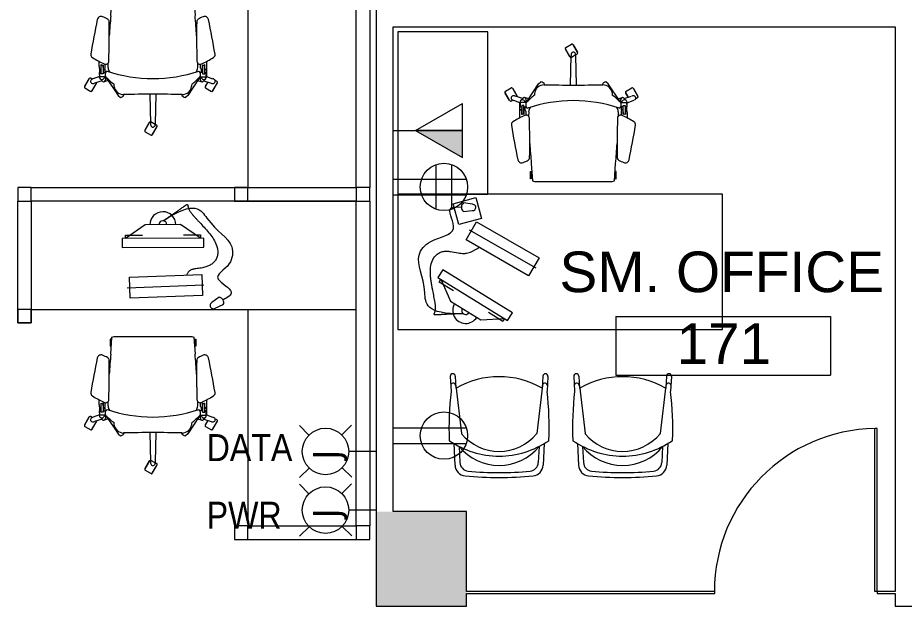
# Model space of a CAD drawing. Header units: inches. Extents: x -674 to 803, y -349 to 915.
# Drawn here: x 220.3 to 416.8, y -99.4 to 31 of the extents above; entities that cross this region are included whole.
import ezdxf

# ---------------------------------------------------------------- set-up
doc = ezdxf.new("R2010")
doc.units = ezdxf.units.IN
doc.header["$MEASUREMENT"] = 0
for name, color, linetype, lineweight in [('A-ANNO-NOTE', 131, 'Continuous', 13), ('A-AREA-IDEN', 2, 'Continuous', 20), ('A-DOOR', 31, 'Continuous', 13), ('A-WALL', 113, 'Continuous', 13), ('A-WALL-PATT', 111, 'Continuous', 13), ('E-ELEC-FIXT-IDEN', 2, 'Continuous', 9), ('I-FURN', 30, 'Continuous', 9), ('I-WALL', 2, 'Continuous', 9)]:
    doc.layers.add(name, color=color, linetype=linetype, lineweight=lineweight)
doc.styles.add('Arial_1', font='arial.ttf', dxfattribs={"width": 0.85, "height": 6})
doc.styles.add('Arial_2', font='arial.ttf', dxfattribs={"height": 9})
doc.styles.add('Tahoma_2', font='tahoma.ttf', dxfattribs={"height": 6})

# ---------------------------------------------------------------- blocks, each defined once
blk = doc.blocks.new('Workstation - 6x6 - Workstation - 6x6-1609869-New Construction - Tel_Data_Elec Plan')
at = {"layer": 'I-FURN'}
for p, q in [((-1.5, 76.5), (-1.5, 73.5)), ((1.5, 76.5), (-1.5, 76.5)), ((1.5, 73.5), (1.5, 76.5)), ((25.5, 76.5), (1.5, 76.5)), ((28.5, 76.5), (25.5, 76.5)), ((25.5, 76.5), (25.5, 73.5)), ((28.5, 73.5), (28.5, 76.5)), ((-1.5, 73.5), (1.5, 73.5)), ((-1.5, 1.5), (-1.5, 73.5)), ((1.5, 73.5), (1.5, 1.5)), ((25.5, 73.5), (1.5, 73.5)), ((25.5, 73.5), (28.5, 73.5)), ((25.5, 25.5), (25.5, 73.5)), ((46.69, 61.83), (45.63, 59.99)), ((46.61, 61.77), (45.65, 60.09)), ((46.65, 61.75), (46.61, 61.77)), ((48.26, 61.16), (46.97, 61.9)), ((45.65, 60.09), (45.68, 60.07)), ((45.71, 59.72), (46.04, 59.53)), ((45.89, 52.83), (46.03, 59.37)), ((46.04, 59.53), (47, 58.97)), ((47.21, 52.83), (47.07, 59.37)), ((47.27, 59.05), (48.33, 60.88)), ((47.32, 59.13), (47.35, 59.11)), ((47.35, 59.11), (48.32, 60.78)), ((48.32, 60.78), (48.28, 60.8)), ((36.29, 49.23), (38.84, 53.12)), ((38.84, 53.12), (39.36, 53.53)), ((54.26, 53.12), (53.74, 53.53)), ((56.81, 49.23), (54.26, 53.12)), ((33.32, 52.11), (32.26, 50.28)), ((33.24, 52.05), (32.28, 50.38)), ((33.27, 52.03), (33.24, 52.05)), ((34.88, 51.44), (33.59, 52.19)), ((34.37, 50.15), (34.96, 51.17)), ((34.94, 51.07), (34.91, 51.09)), ((60.07, 52.11), (59.01, 50.28)), ((59.98, 52.05), (59.02, 50.38)), ((60.02, 52.03), (59.98, 52.05)), ((61.63, 51.44), (60.34, 52.19)), ((60.64, 49.33), (61.7, 51.17)), ((61.69, 51.07), (61.65, 51.09)), ((32.28, 50.38), (32.31, 50.36)), ((32.34, 50), (32.8, 49.74)), ((34.68, 48.91), (33.32, 49.38)), ((35.3, 49.87), (33.64, 50.37)), ((34.41, 50.14), (34.94, 51.07)), ((35.45, 50.03), (34.84, 49.41)), ((36.64, 49.78), (35.73, 50.07)), ((36.27, 49.19), (36.29, 49.23)), ((56.45, 49.78), (57.36, 50.07)), ((56.83, 49.19), (56.81, 49.23)), ((57.65, 50.03), (58.25, 49.41)), ((57.8, 49.87), (59.46, 50.37)), ((58.42, 48.91), (59.78, 49.38)), ((59.02, 50.38), (59.05, 50.36)), ((60, 49.48), (60.37, 49.26)), ((60.69, 49.41), (60.72, 49.4)), ((60.72, 49.4), (61.69, 51.07)), ((34.7, 47.17), (34.67, 48.98)), ((34.76, 48.95), (34.74, 48.03)), ((34.74, 48.03), (35.08, 48.02)), ((36.05, 48.95), (34.76, 48.95)), ((35.04, 47.53), (35.05, 46.27)), ((35.08, 48.29), (35.08, 46.32)), ((35.54, 48.29), (35.08, 48.29)), ((35.54, 46.36), (35.54, 48.29)), ((35.54, 48.02), (36.08, 48.01)), ((35.57, 47.56), (35.55, 46.32)), ((35.87, 47.26), (35.86, 48.01)), ((57.56, 48.02), (57.02, 48.01)), ((57.05, 48.95), (58.34, 48.95)), ((57.22, 47.26), (57.23, 48.01)), ((57.52, 47.56), (57.54, 46.32)), ((57.56, 48.29), (58.01, 48.29)), ((57.56, 46.36), (57.56, 48.29)), ((58.01, 48.29), (58.01, 46.32)), ((58.35, 48.03), (58.01, 48.02)), ((58.05, 47.53), (58.05, 46.27)), ((58.34, 48.95), (58.35, 48.03)), ((58.4, 47.17), (58.42, 48.98)), ((34.61, 46.69), (34.62, 45.54)), ((35.98, 47.03), (36, 46.69)), ((36, 46.69), (35.99, 46.18)), ((36.63, 46.92), (36.62, 45.93)), ((56.47, 46.92), (56.48, 45.93)), ((57.11, 47.03), (57.1, 46.69)), ((57.1, 46.69), (57.11, 46.18)), ((58.49, 46.69), (58.48, 45.54)), ((37.48, 31.63), (37.21, 35.41)), ((55.89, 35.41), (55.62, 31.63)), ((37.05, 33.66), (37.2, 33.66)), ((37.05, 32.08), (37.05, 33.66)), ((37.2, 33.66), (37.2, 32.08)), ((55.89, 33.66), (55.89, 32.08)), ((56.05, 33.66), (55.89, 33.66)), ((56.05, 32.08), (56.05, 33.66)), ((37.2, 32.08), (37.05, 32.08)), ((37.94, 31.5), (37.48, 31.63)), ((55.16, 31.5), (37.94, 31.5)), ((55.62, 31.63), (55.16, 31.5)), ((55.89, 32.08), (56.05, 32.08)), ((73.5, 28.5), (73.5, 25.5)), ((76.5, 28.5), (73.5, 28.5)), ((73.5, 28.5), (76.5, 28.5)), ((73.5, 1.5), (73.5, 28.5)), ((76.5, 28.5), (76.5, 1.5)), ((76.5, 25.5), (76.5, 28.5)), ((73.5, 25.5), (1.5, 25.5)), ((32.76, 25.23), (30.95, 24.45)), ((31.89, 22.83), (33.46, 24.02)), ((73.5, 25.5), (76.5, 25.5)), ((35.58, 22.46), (51.58, 23.01)), ((35.74, 17.8), (35.58, 22.46)), ((51.58, 23.01), (51.74, 18.36)), ((52.22, 20.74), (35.26, 20.05)), ((51.74, 18.36), (35.74, 17.8)), ((53.38, 11.8), (35.25, 11.7)), ((53.39, 9.8), (53.38, 11.8)), ((35.25, 11.7), (35.26, 9.7)), ((35.26, 9.7), (53.39, 9.8)), ((36.03, 9.71), (40.4, 6.73)), ((36.04, 8.98), (36.03, 9.71)), ((39.77, 9), (36.04, 8.98)), ((48.28, 6.77), (52.61, 9.79)), ((52.62, 9.07), (48.89, 9.05)), ((52.61, 9.79), (52.62, 9.07)), ((40.4, 6.73), (48.28, 6.77)), ((1.5, 1.5), (-1.5, 1.5)), ((-1.5, 1.5), (-1.5, -1.5)), ((1.5, -1.5), (1.5, 1.5)), ((1.5, 1.5), (73.5, 1.5)), ((73.5, 1.5), (73.5, -1.5)), ((76.5, 1.5), (73.5, 1.5)), ((76.5, -1.5), (76.5, 1.5)), ((-1.5, -1.5), (1.5, -1.5)), ((73.5, -1.5), (1.5, -1.5)), ((73.5, -1.5), (76.5, -1.5))]:
    blk.add_line(p, q, dxfattribs=at)
for centre, radius, start, end in [((46.87, 61.73), 0.2, 59.8643, 150), ((48.16, 60.98), 0.2, 330, 60), ((45.81, 59.89), 0.2, 150, 240.1357), ((47.55, 59.34), 1.53, 164.4505, 178.7927), ((46.64, 59.59), 0.583, 134.254, 164.4505), ((46.55, 59.69), 0.445, 45.7229, 134.2771), ((46.45, 59.59), 0.583, 15.5495, 45.746), ((47.1, 59.15), 0.2, 240.1393, 264.765), ((45.54, 59.34), 1.53, 1.2073, 15.5495), ((47.1, 59.15), 0.2, 264.765, 330.1534), ((39.2, 52.43), 1.12, 25.6219, 82.0752), ((53.9, 52.43), 1.12, 97.9248, 154.3781), ((33.49, 52.01), 0.2, 60, 150), ((34.79, 51.27), 0.2, 330, 60.1121), ((22.73, 51.52), 15.26, 356.4473, 358.5687), ((40.23, 50.72), 2.29, 134.5977, 169.3918), ((40.35, 50.06), 2.87, 95.705, 127.0086), ((46.55, 297.94), 245.12, 268.4848, 271.5152), ((52.74, 50.06), 2.87, 52.9914, 84.295), ((52.87, 50.72), 2.29, 10.6082, 45.4023), ((70.37, 51.52), 15.26, 181.4313, 183.5527), ((60.24, 52.01), 0.2, 60, 150), ((61.53, 51.27), 0.2, 330, 60.168), ((32.44, 50.18), 0.2, 149.7906, 240), ((33.18, 49.97), 0.445, 117.8208, 206.0638), ((33.3, 50.03), 0.583, 206.0911, 236.5503), ((33.24, 49.85), 0.583, 87.4248, 117.8208), ((33.82, 50.82), 1.53, 236.4886, 250.7927), ((33.2, 48.91), 1.53, 73.2073, 87.502), ((35.27, 48.99), 0.593, 84.0219, 180.9117), ((35.19, 48.94), 0.657, 1.3207, 77.9642), ((35.63, 49.76), 0.323, 29.6621, 124.4716), ((35.17, 49.37), 0.922, 9.6607, 36.4682), ((34.85, 49.29), 1.25, 346.3769, 10.9189), ((32.78, 53.76), 5.75, 305.3709, 317.4948), ((46.55, 17.95), 31.42, 71.1164, 108.8836), ((40.81, 45.83), 5.54, 121.0187, 133.18), ((52.29, 45.83), 5.54, 46.82, 58.9813), ((60.32, 53.76), 5.75, 222.5052, 234.6291), ((58.24, 49.29), 1.25, 169.0811, 193.6231), ((57.92, 49.37), 0.922, 143.5318, 170.3393), ((57.46, 49.76), 0.323, 55.5284, 150.3379), ((57.9, 48.94), 0.657, 102.0358, 178.6793), ((57.83, 48.99), 0.593, 359.0883, 95.9781), ((59.18, 50.18), 0.2, 150.1295, 164.8673), ((59.9, 48.91), 1.53, 92.498, 106.7927), ((59.27, 50.82), 1.53, 289.2073, 303.5876), ((59.86, 49.85), 0.583, 62.1792, 92.5752), ((59.8, 50.03), 0.583, 303.6493, 333.9089), ((59.92, 49.97), 0.445, 333.9362, 62.1792), ((60.47, 49.43), 0.2, 240.112, 330), ((35.49, 46.77), 0.887, 120.1857, 184.8367), ((35.06, 46.73), 0.971, 17.6225, 57.9495), ((37, 48.52), 1.04, 148.1398, 233.8639), ((38.46, 46.83), 1.84, 146.599, 177.2887), ((54.64, 46.83), 1.84, 2.7113, 33.401), ((56.1, 48.52), 1.04, 306.1361, 31.8602), ((58.04, 46.73), 0.971, 122.0505, 162.3775), ((57.61, 46.77), 0.887, 355.1633, 59.8143), ((47.84, 20.67), 28.17, 115.3981, 121.4503), ((35.34, 45.83), 0.533, 66.9672, 123.7509), ((35.34, 45.9), 0.5, 67.0573, 121.4674), ((36.07, 45.48), 0.711, 2.0473, 115.4842), ((-118.7, 39.95), 155.58, 358.8191, 2.0473), ((211.8, 39.95), 155.58, 177.9527, 181.1809), ((57.03, 45.48), 0.711, 64.5158, 177.9527), ((45.25, 20.67), 28.17, 58.5433, 64.6019), ((57.75, 45.83), 0.533, 56.2491, 113.0328), ((57.75, 45.9), 0.5, 58.5326, 112.9427), ((33.53, 44.06), 0.749, 121.3338, 189.0231), ((206.63, 72.48), 176.17, 189.3216, 191.8593), ((-113.54, 72.48), 176.17, 348.1379, 350.6784), ((59.56, 44.06), 0.749, 350.9769, 58.4268), ((302.29, 57.38), 265.99, 183.7702, 184.7367), ((-209.19, 57.38), 265.99, 355.2633, 356.2298), ((35.07, 36.45), 0.859, 191.5789, 292.8427), ((31.47, 45.01), 10.15, 292.7913, 299.9233), ((36.23, 36.75), 0.615, 299.9233, 358.8191), ((56.87, 36.75), 0.615, 181.1809, 240.0767), ((61.62, 45.01), 10.15, 240.0767, 247.2087), ((58.03, 36.45), 0.859, 247.1573, 347.8576), ((37.77, 33.83), 0.589, 197.5488, 225.5119), ((55.33, 33.83), 0.589, 314.4881, 342.4512), ((37.77, 31.9), 0.589, 125.1062, 162.4512), ((55.33, 31.9), 0.589, 17.5488, 54.8938), ((32.02, 23.99), 1.17, 156.8209, 263.5101), ((33.17, 24.66), 0.703, 293.9686, 126.3623), ((44.34, 6.75), 2.88, 180.2998, 0.2998), ((44.34, 6.75), 0.885, 180.2998, 0.2998)]:
    blk.add_arc(centre, radius, start, end, dxfattribs=at)
for points, knots in [([(44.31, 5.87), (37.07, 1.09), (33.91, 7.56), (28.34, 10.27), (29.21, 16.39), (34.37, 18.27), (27.73, 21.55), (30.02, 22.89), (31.01, 23.4)], [0, 0, 0, 0, 4.203758, 11.310205, 15.301003, 21.109862, 25.639067, 29.008441, 29.008441, 29.008441, 29.008441]), ([(44.31, 5.87), (44.1, 5.73), (43.67, 5.45), (43.03, 5.03), (42.39, 4.6), (41.86, 4.24), (41.44, 3.95), (41.13, 3.73), (40.82, 3.51), (40.5, 3.28), (40.19, 3.06), (39.93, 2.87), (39.72, 2.72), (39.59, 2.63), (39.49, 2.56), (39.41, 2.5), (39.33, 2.45), (39.27, 2.41), (39.22, 2.38), (39.18, 2.36), (39.15, 2.33), (39.11, 2.31), (39.07, 2.29), (39.03, 2.27), (39, 2.27), (38.97, 2.27), (38.95, 2.27), (38.91, 2.28), (38.89, 2.3), (38.87, 2.32), (38.85, 2.35), (38.84, 2.38), (38.83, 2.42), (38.82, 2.45), (38.82, 2.48), (38.81, 2.51), (38.8, 2.56), (38.79, 2.62), (38.77, 2.7), (38.75, 2.78), (38.73, 2.86), (38.71, 2.93), (38.68, 3.04), (38.62, 3.22), (38.5, 3.47), (38.34, 3.74), (38.15, 4.01), (37.95, 4.27), (37.75, 4.52), (37.47, 4.86), (37.11, 5.26), (36.67, 5.74), (36.03, 6.42), (35.19, 7.31), (34.19, 8.44), (33.27, 9.63), (32.51, 11), (32.16, 12.3), (32.19, 13.42), (32.42, 14.23), (32.86, 14.94), (33.49, 15.5), (34.23, 15.89), (34.94, 16.14), (35.59, 16.29), (36.17, 16.4), (36.75, 16.48), (37.24, 16.54), (37.63, 16.6), (37.92, 16.67), (38.19, 16.77), (38.44, 16.94), (38.64, 17.15), (38.81, 17.39), (38.96, 17.65), (39.04, 17.83), (39.08, 17.91)], [0, 0, 0, 0, 0.063928, 0.127857, 0.191785, 0.255713, 0.287677, 0.319641, 0.351605, 0.38357, 0.415534, 0.447498, 0.46348, 0.479462, 0.487453, 0.495444, 0.503435, 0.511426, 0.514814, 0.518203, 0.521591, 0.524979, 0.528367, 0.531756, 0.535144, 0.536838, 0.538532, 0.54192, 0.545309, 0.547003, 0.548697, 0.552085, 0.555473, 0.558862, 0.560556, 0.56225, 0.565638, 0.572415, 0.579191, 0.585968, 0.592744, 0.599521, 0.606297, 0.61985, 0.646956, 0.674062, 0.701168, 0.728275, 0.755381, 0.782487, 0.836699, 0.890911, 0.945123, 1.070551, 1.19598, 1.321408, 1.446836, 1.585346, 1.654601, 1.723857, 1.793112, 1.862367, 1.931622, 2.000877, 2.049938, 2.099, 2.148061, 2.197123, 2.221654, 2.246184, 2.270715, 2.295246, 2.319777, 2.344307, 2.368838, 2.393369, 2.393369, 2.393369, 2.393369])]:
    blk.add_open_spline(points, degree=3, knots=knots, dxfattribs=at)
blk = doc.blocks.new('Office Desk Groups - Office Desk 1-562618-New Construction - Tel_Data_Elec Plan')
at = {"layer": 'I-FURN'}
for p, q in [((-36, 36), (-36, 0)), ((-16, 36), (-36, 36)), ((-16, 0), (-16, 36)), ((2.22, 30.42), (1.16, 32.26)), ((1.17, 32.16), (1.2, 32.18)), ((2.13, 30.49), (1.17, 32.16)), ((1.23, 32.53), (2.52, 33.28)), ((2.79, 33.2), (3.85, 31.37)), ((2.84, 33.12), (2.87, 33.14)), ((2.87, 33.14), (3.84, 31.47)), ((3.84, 31.47), (3.8, 31.45)), ((2.17, 30.51), (2.13, 30.49)), ((2.28, 24.2), (2.42, 30.74)), ((3.45, 30.9), (2.49, 30.35)), ((3.78, 31.09), (3.45, 30.9)), ((3.6, 24.2), (3.46, 30.74)), ((-7.32, 20.61), (-4.77, 24.49)), ((-4.77, 24.49), (-4.26, 24.91)), ((10.65, 24.49), (10.13, 24.91)), ((13.2, 20.61), (10.65, 24.49)), ((-11.16, 20.71), (-12.22, 22.54)), ((-12.2, 22.44), (-12.17, 22.46)), ((-11.24, 20.77), (-12.2, 22.44)), ((-12.14, 22.82), (-10.85, 23.56)), ((-10.58, 23.49), (-9.52, 21.65)), ((-10.53, 23.41), (-10.5, 23.43)), ((-10.5, 23.43), (-9.53, 21.75)), ((-8.31, 21.25), (-9.97, 21.75)), ((-9.53, 21.75), (-9.57, 21.73)), ((14.19, 21.25), (15.84, 21.75)), ((15.11, 21.53), (14.53, 22.54)), ((14.54, 22.44), (14.58, 22.46)), ((15.08, 21.51), (14.54, 22.44)), ((14.6, 22.82), (15.89, 23.56)), ((16.16, 23.49), (17.22, 21.65)), ((16.21, 23.41), (16.25, 23.43)), ((16.25, 23.43), (17.21, 21.75)), ((17.21, 21.75), (17.18, 21.73)), ((-11.2, 20.79), (-11.24, 20.77)), ((-10.51, 20.85), (-10.88, 20.63)), ((-8.94, 20.28), (-10.29, 20.75)), ((-8.91, 18.55), (-8.94, 20.36)), ((-8.86, 20.33), (-8.87, 19.4)), ((-7.56, 20.33), (-8.86, 20.33)), ((-8.16, 21.4), (-8.77, 20.78)), ((-8.53, 19.67), (-8.53, 17.7)), ((-8.07, 19.67), (-8.53, 19.67)), ((-8.07, 17.73), (-8.07, 19.67)), ((-6.97, 21.15), (-7.88, 21.44)), ((-7.34, 20.57), (-7.32, 20.61)), ((12.84, 21.15), (13.75, 21.44)), ((13.22, 20.57), (13.2, 20.61)), ((13.44, 20.33), (14.73, 20.33)), ((13.95, 19.67), (14.4, 19.67)), ((13.95, 17.73), (13.95, 19.67)), ((14.03, 21.4), (14.64, 20.78)), ((14.4, 19.67), (14.4, 17.7)), ((14.73, 20.33), (14.74, 19.4)), ((14.78, 18.55), (14.81, 20.36)), ((14.81, 20.28), (16.17, 20.75)), ((17.15, 21.38), (16.69, 21.11)), ((-9.01, 18.07), (-8.99, 16.92)), ((-8.87, 19.4), (-8.53, 19.4)), ((-8.57, 18.91), (-8.56, 17.65)), ((-8.07, 19.39), (-7.53, 19.39)), ((-8.04, 18.93), (-8.06, 17.7)), ((-7.74, 18.63), (-7.75, 19.39)), ((-7.63, 18.4), (-7.61, 18.07)), ((-7.61, 18.07), (-7.62, 17.56)), ((-6.98, 18.3), (-6.99, 17.3)), ((12.86, 18.3), (12.87, 17.3)), ((13.95, 19.39), (13.41, 19.39)), ((13.5, 18.4), (13.49, 18.07)), ((13.49, 18.07), (13.5, 17.56)), ((13.61, 18.63), (13.62, 19.39)), ((13.91, 18.93), (13.93, 17.7)), ((14.74, 19.4), (14.4, 19.4)), ((14.44, 18.91), (14.44, 17.65)), ((14.88, 18.07), (14.87, 16.92)), ((-6.4, 6.79), (-6.13, 3)), ((12.01, 3), (12.28, 6.79)), ((-6.56, 5.03), (-6.41, 5.03)), ((-6.56, 3.46), (-6.56, 5.03)), ((-6.41, 5.03), (-6.41, 3.46)), ((12.28, 5.03), (12.28, 3.46)), ((12.44, 5.03), (12.28, 5.03)), ((12.44, 3.46), (12.44, 5.03)), ((-6.41, 3.46), (-6.56, 3.46)), ((-6.13, 3), (-5.67, 2.87)), ((-5.67, 2.87), (11.55, 2.87)), ((11.55, 2.87), (12.01, 3)), ((12.28, 3.46), (12.44, 3.46)), ((-36, 0), (-16, 0)), ((-36, 0), (-36, -30)), ((36, 0), (-36, 0)), ((-23.75, -2.08), (-18.72, -0.7)), ((-19.46, -2.22), (-21.4, -1.92)), ((-18.72, -0.7), (-17.45, -5.34)), ((36, -30), (36, 0)), ((-22.48, -6.72), (-23.75, -2.08)), ((-21.46, -3.8), (-19.5, -3.62)), ((-17.45, -5.34), (-22.48, -6.72)), ((-20.86, -10.1), (-18.53, -6.07)), ((-18.53, -6.07), (-4.67, -14.07)), ((-5.33, -16.35), (-20.07, -7.94)), ((-7, -18.11), (-20.86, -10.1)), ((-4.67, -14.07), (-7, -18.11)), ((-26.03, -16.73), (-27.08, -18.43)), ((-10.6, -26.26), (-26.03, -16.73)), ((-27.08, -18.43), (-11.65, -27.96)), ((-26.8, -19.46), (-26.42, -18.84)), ((-23.63, -21.42), (-26.8, -19.46)), ((-26.42, -18.84), (-24.3, -23.68)), ((-24.3, -23.68), (-17.59, -27.82)), ((-12.69, -28.17), (-15.87, -26.21)), ((-11.65, -27.96), (-10.6, -26.26)), ((-17.59, -27.82), (-12.31, -27.55)), ((-12.31, -27.55), (-12.69, -28.17)), ((-36, -30), (36, -30)), ((-24.36, -40.36), (-24.19, -43.67)), ((-23.24, -40.3), (-23.1, -43)), ((-3.84, -40.3), (-3.98, -43)), ((-2.72, -40.36), (-2.89, -43.67)), ((3.02, -40.36), (3.19, -43.67)), ((4.14, -40.3), (4.28, -43)), ((23.53, -40.3), (23.39, -43)), ((24.66, -40.36), (24.48, -43.67)), ((-23.13, -42.4), (-21.88, -53.04)), ((-3.95, -42.4), (-5.2, -53.04)), ((4.25, -42.4), (5.5, -53.04)), ((23.42, -42.4), (22.17, -53.04)), ((-23.56, -55.25), (-23.31, -60.03)), ((-22.4, -55.89), (-22.21, -59.45)), ((-4.68, -55.89), (-4.87, -59.45)), ((-3.52, -55.25), (-3.77, -60.03)), ((3.82, -55.25), (4.07, -60.03)), ((4.98, -55.89), (5.16, -59.45)), ((22.7, -55.89), (22.51, -59.45)), ((23.85, -55.25), (23.61, -60.03))]:
    blk.add_line(p, q, dxfattribs=at)
for centre, radius, start, end in [((1.33, 32.36), 0.2, 120, 210), ((2.62, 33.1), 0.2, 30, 120.1357), ((2.94, 31.06), 0.445, 45.7229, 134.2771), ((2.39, 30.52), 0.2, 209.8466, 275.235), ((2.39, 30.52), 0.2, 275.235, 299.8607), ((3.94, 30.71), 1.53, 164.4505, 178.7927), ((3.03, 30.97), 0.583, 134.254, 164.4505), ((2.84, 30.97), 0.583, 15.5495, 45.746), ((1.93, 30.71), 1.53, 1.2073, 15.5495), ((3.68, 31.27), 0.2, 299.8643, 30), ((-10.75, 23.39), 0.2, 30, 120), ((-3.38, 22.1), 2.29, 134.5977, 169.3918), ((-3.26, 21.43), 2.87, 95.705, 127.0086), ((-4.41, 23.8), 1.12, 25.6219, 82.0752), ((2.94, 269.32), 245.12, 268.4848, 271.5152), ((10.28, 23.8), 1.12, 97.9248, 154.3781), ((9.13, 21.43), 2.87, 52.9914, 84.295), ((9.26, 22.1), 2.29, 10.6082, 45.4023), ((15.99, 23.39), 0.2, 30, 120), ((-12.04, 22.64), 0.2, 119.832, 210), ((-10.43, 21.35), 0.445, 117.8208, 206.0638), ((-10.37, 21.23), 0.583, 87.4248, 117.8208), ((-10.41, 20.28), 1.53, 73.2073, 87.502), ((-9.69, 21.55), 0.2, 15.1327, 29.8705), ((-2.8, 17.21), 5.54, 121.0187, 133.18), ((-20.88, 22.9), 15.26, 356.4473, 358.5687), ((26.76, 22.9), 15.26, 181.4313, 183.5527), ((8.67, 17.21), 5.54, 46.82, 58.9813), ((14.7, 22.64), 0.2, 119.8879, 210), ((16.29, 20.28), 1.53, 92.498, 106.7927), ((16.25, 21.23), 0.583, 62.1792, 92.5752), ((16.31, 21.35), 0.445, 333.9362, 62.1792), ((17.05, 21.55), 0.2, 300, 30.2094), ((-10.98, 20.81), 0.2, 210, 299.888), ((-10.31, 21.41), 0.583, 206.0911, 236.3507), ((-9.79, 22.2), 1.53, 236.4124, 250.7927), ((-8.34, 20.37), 0.593, 84.0219, 180.9117), ((-8.42, 20.31), 0.657, 1.3207, 77.9642), ((-7.98, 21.13), 0.323, 29.6621, 124.4716), ((-8.44, 20.75), 0.922, 9.6607, 36.4682), ((-6.62, 19.89), 1.04, 148.1398, 233.8639), ((-8.76, 20.66), 1.25, 346.3769, 10.9189), ((-10.83, 25.13), 5.75, 305.3709, 317.4948), ((2.94, -10.67), 31.42, 71.1164, 108.8836), ((16.71, 25.13), 5.75, 222.5052, 234.6291), ((12.49, 19.89), 1.04, 306.1361, 31.8602), ((14.63, 20.66), 1.25, 169.0811, 193.6231), ((14.31, 20.75), 0.922, 143.5318, 170.3393), ((13.85, 21.13), 0.323, 55.5284, 150.3379), ((14.29, 20.31), 0.657, 102.0358, 178.6793), ((14.22, 20.37), 0.593, 359.0883, 95.9781), ((15.66, 22.2), 1.53, 289.2073, 303.5114), ((16.19, 21.41), 0.583, 303.4497, 333.9089), ((-8.12, 18.14), 0.887, 120.1857, 184.8367), ((-8.27, 17.21), 0.533, 66.9672, 123.7509), ((-8.27, 17.27), 0.5, 67.0573, 121.4674), ((-8.55, 18.11), 0.971, 17.6225, 57.9495), ((-5.15, 18.21), 1.84, 146.599, 177.2887), ((11.03, 18.21), 1.84, 2.7113, 33.401), ((14.43, 18.11), 0.971, 122.0505, 162.3775), ((14.14, 17.21), 0.533, 56.2491, 113.0328), ((14.14, 17.27), 0.5, 58.5326, 112.9427), ((14, 18.14), 0.887, 355.1633, 59.8143), ((-10.08, 15.44), 0.749, 121.5732, 189.0231), ((4.23, -7.95), 28.17, 115.3981, 121.4567), ((-7.54, 16.85), 0.711, 2.0473, 115.4842), ((-162.31, 11.32), 155.58, 358.8191, 2.0473), ((168.19, 11.32), 155.58, 177.9527, 181.1809), ((13.42, 16.85), 0.711, 64.5158, 177.9527), ((1.64, -7.95), 28.17, 58.5497, 64.6019), ((15.95, 15.44), 0.749, 350.9769, 58.6662), ((163.02, 43.86), 176.17, 189.3216, 191.8621), ((-157.15, 43.86), 176.17, 348.1407, 350.6784), ((258.68, 28.75), 265.99, 183.7702, 184.7367), ((-252.8, 28.75), 265.99, 355.2633, 356.2298), ((-7.38, 8.13), 0.615, 299.9233, 358.8191), ((13.26, 8.13), 0.615, 181.1809, 240.0767), ((-8.54, 7.83), 0.859, 192.1424, 292.8427), ((-12.14, 16.39), 10.15, 292.7913, 299.9233), ((18.01, 16.39), 10.15, 240.0767, 247.2087), ((14.42, 7.83), 0.859, 247.1573, 348.4211), ((-5.85, 5.21), 0.589, 197.5488, 225.5119), ((11.72, 5.21), 0.589, 314.4881, 342.4512), ((-5.85, 3.28), 0.589, 125.1062, 162.4512), ((11.72, 3.28), 0.589, 17.5488, 54.8938), ((-20.73, -2.88), 1.17, 124.8247, 231.514), ((-19.4, -2.93), 0.703, 261.9725, 94.3662), ((-20.94, -25.75), 2.88, 148.3037, 328.3037), ((-20.94, -25.75), 0.885, 148.3037, 328.3037), ((-23.8, -40.33), 0.562, 2.9778, 182.9778), ((-13.54, -59.54), 19.11, 60.1223, 119.8777), ((-3.28, -40.33), 0.562, 357.0222, 177.0222), ((3.58, -40.33), 0.562, 2.9778, 182.9778), ((13.84, -59.54), 19.11, 60.1223, 119.8777), ((24.09, -40.33), 0.563, 357.0222, 177.0222), ((-23.69, -42.45), 0.572, 355.8841, 161.2764), ((-3.39, -42.44), 0.567, 14.9433, 184.8841), ((3.68, -42.45), 0.572, 355.8841, 161.2764), ((23.98, -42.44), 0.567, 14.9433, 184.8841), ((47.43, -51.82), 72.08, 173.5103, 182.1673), ((-74.51, -51.82), 72.08, 357.8327, 6.4897), ((74.81, -51.82), 72.08, 173.5103, 182.1673), ((-47.14, -51.82), 72.08, 357.8327, 6.4897), ((-21.75, -53.03), 0.125, 186.4009, 220.1387), ((-5.33, -53.03), 0.125, 319.8613, 353.5991), ((5.62, -53.03), 0.125, 186.4009, 220.1387), ((22.05, -53.03), 0.125, 319.8613, 353.5991), ((-24.47, -54.52), 0.125, 190.6864, 235.967), ((-13.34, -38.03), 20.02, 235.967, 269.4206), ((-13.53, -46.09), 10.88, 220.1387, 269.938), ((-13.55, -46.09), 10.88, 270.062, 319.8613), ((-13.74, -38.03), 20.02, 270.5794, 304.033), ((-2.6, -54.52), 0.125, 304.033, 349.3136), ((2.9, -54.52), 0.125, 190.6864, 235.967), ((14.04, -38.03), 20.02, 235.967, 269.4206), ((13.85, -46.09), 10.88, 220.1387, 269.938), ((13.82, -46.09), 10.88, 270.062, 319.8613), ((13.63, -38.03), 20.02, 270.5794, 304.033), ((24.77, -54.52), 0.125, 304.033, 349.3136), ((-13.4, -48.43), 11.69, 219.6744, 269.3381), ((-13.67, -48.43), 11.69, 270.6619, 320.3256), ((13.97, -48.43), 11.69, 219.6744, 269.3381), ((13.7, -48.43), 11.69, 270.6619, 320.3256), ((-20.81, -59.91), 2.5, 182.9778, 264.2145), ((-20.22, -59.35), 2, 182.9778, 264.2191), ((-6.86, -59.35), 2, 275.7809, 357.0222), ((-6.27, -59.91), 2.5, 275.7855, 357.0222), ((6.56, -59.91), 2.5, 182.9778, 264.2145), ((7.16, -59.35), 2, 182.9778, 264.2191), ((20.51, -59.35), 2, 275.7809, 357.0222), ((21.11, -59.91), 2.5, 275.7855, 357.0222), ((-13.44, 12.82), 75.59, 264.2145, 269.9285), ((-13.44, 7.53), 69.22, 264.2191, 269.9219), ((-13.63, 7.53), 69.22, 270.0781, 275.7809), ((-13.63, 12.82), 75.59, 270.0715, 275.7855), ((13.93, 12.82), 75.59, 264.2145, 269.9285), ((13.93, 7.53), 69.22, 264.2191, 269.9219), ((13.74, 7.53), 69.22, 270.0781, 275.7809), ((13.74, 12.82), 75.59, 270.0715, 275.7855)]:
    blk.add_arc(centre, radius, start, end, dxfattribs=at)
for points, knots in [([(-21.43, -26.49), (-30.11, -26.7), (-29.36, -19.53), (-32.64, -14.29), (-28.66, -9.55), (-21.77, -8.98), (-25.67, -2.68), (-23.02, -2.75), (-21.9, -2.85)], [0, 0, 0, 0, 4.203758, 11.310205, 15.301003, 21.109862, 25.639067, 29.008441, 29.008441, 29.008441, 29.008441]), ([(-21.43, -26.49), (-21.7, -26.49), (-22.24, -26.5), (-23.05, -26.52), (-23.85, -26.55), (-24.52, -26.57), (-25.06, -26.6), (-25.47, -26.62), (-25.87, -26.65), (-26.2, -26.67), (-26.47, -26.68), (-26.67, -26.7), (-26.88, -26.71), (-27.08, -26.73), (-27.25, -26.74), (-27.38, -26.74), (-27.48, -26.74), (-27.58, -26.74), (-27.67, -26.74), (-27.74, -26.74), (-27.79, -26.74), (-27.83, -26.73), (-27.86, -26.71), (-27.87, -26.7), (-27.89, -26.69), (-27.91, -26.66), (-27.92, -26.63), (-27.93, -26.61), (-27.93, -26.6), (-27.93, -26.57), (-27.92, -26.54), (-27.91, -26.5), (-27.88, -26.44), (-27.86, -26.37), (-27.83, -26.29), (-27.8, -26.21), (-27.77, -26.13), (-27.75, -26.05), (-27.72, -25.97), (-27.7, -25.86), (-27.66, -25.66), (-27.63, -25.38), (-27.63, -25.03), (-27.65, -24.69), (-27.68, -24.35), (-27.74, -23.9), (-27.84, -23.33), (-27.96, -22.66), (-28.09, -21.99), (-28.23, -21.28), (-28.38, -20.54), (-28.52, -19.76), (-28.64, -18.98), (-28.73, -18.19), (-28.78, -17.4), (-28.75, -16.34), (-28.56, -15.26), (-28.12, -14.24), (-27.6, -13.53), (-27.02, -13.07), (-26.5, -12.81), (-25.94, -12.64), (-25.21, -12.58), (-24.04, -12.7), (-22.99, -12.95), (-22, -13.09), (-21.48, -13.12), (-21.07, -13.1), (-20.66, -13.04), (-20.16, -12.92), (-19.58, -12.7), (-18.84, -12.33), (-18.31, -12.01), (-17.96, -11.78)], [0, 0, 0, 0, 0.067284, 0.134569, 0.201853, 0.269138, 0.30278, 0.336422, 0.370065, 0.403707, 0.420528, 0.437349, 0.45417, 0.470991, 0.487812, 0.496223, 0.504633, 0.513044, 0.521455, 0.52566, 0.529865, 0.53407, 0.536173, 0.537224, 0.538276, 0.541842, 0.545408, 0.546299, 0.547191, 0.548974, 0.55254, 0.556106, 0.559673, 0.566805, 0.573937, 0.581069, 0.588202, 0.595334, 0.602466, 0.609598, 0.623863, 0.652392, 0.680921, 0.70945, 0.737979, 0.766508, 0.823567, 0.880625, 0.937683, 0.994741, 1.060748, 1.126755, 1.192761, 1.258768, 1.324774, 1.390781, 1.522794, 1.595685, 1.668576, 1.741467, 1.777913, 1.814358, 1.887249, 1.96014, 2.105922, 2.157559, 2.209196, 2.235015, 2.260833, 2.312471, 2.364108, 2.415745, 2.519019, 2.519019, 2.519019, 2.519019])]:
    blk.add_open_spline(points, degree=3, knots=knots, dxfattribs=at)
blk = doc.blocks.new('Single-Glass - No Frame - 36_ x 96_-1619181-New Construction - Tel_Data_Elec Plan')
at = {"layer": 'A-DOOR', "color": 7, "lineweight": 20}
for p, q in [((17.5, 0.25), (17.5, 36.31)), ((18, 36.31), (17.5, 36.31)), ((18, 0.25), (18, 36.31)), ((18, 0.25), (17.5, 0.25))]:
    blk.add_line(p, q, dxfattribs=at)
at = {"layer": 'A-DOOR', "lineweight": 9}
blk.add_arc((18, 0.25), 36.07, 90.7943, 180, dxfattribs=at)
blk = doc.blocks.new('FORM Room Tag - Name _ Number-61107-New Construction - Tel_Data_Elec Plan')
at = {"layer": 'A-AREA-IDEN'}
for p, q in [((-0.2444, -0.0231), (-0.2444, -0.1589)), ((-0.2444, -0.0231), (0.2515, -0.0231)), ((0.2515, -0.0231), (0.2515, -0.1589)), ((-0.2444, -0.1589), (0.2515, -0.1589))]:
    blk.add_line(p, q, dxfattribs=at)

msp = doc.modelspace()

# ---------------------------------------------------------------- hatches: boundary and pattern name
at = {"layer": 'A-ANNO-NOTE', "lineweight": 9}
msp.add_hatch(color=256, dxfattribs=at).paths.add_polyline_path([(318.92, 0.03), (318.92, 6.03), (308.46, 6.03)], flags=0)
at = {"layer": 'A-WALL-PATT'}
msp.add_hatch(color=8, dxfattribs=at).paths.add_polyline_path([(319.79, -99.41), (319.79, -78.41), (299.79, -78.41), (299.79, -99.41), (308.79, -99.41)], flags=0)

# ---------------------------------------------------------------- linework, layer by layer
at = {"layer": 'A-ANNO-NOTE', "lineweight": 20}
for p, q in [((308.46, 6.03), (318.92, 12.03)), ((318.92, 0.03), (318.92, 12.03)), ((303.54, 6.03), (318.92, 6.03)), ((318.92, 6.03), (308.46, 6.03)), ((308.46, 6.03), (318.92, 0.03)), ((308.46, 6.03), (318.92, 0.03)), ((318.92, 0.03), (318.92, 6.03)), ((313.04, -11.42), (313.04, -1.51)), ((316.53, -11.42), (316.53, -1.51)), ((303.54, -4.72), (319.74, -4.72)), ((303.54, -8.21), (319.74, -8.21)), ((284.86, -61.48), (282.74, -59.36)), ((292.16, -61.42), (294.28, -59.29)), ((303.54, -59.85), (319.74, -59.85)), ((303.54, -63.33), (319.74, -63.33)), ((299.79, -65.1), (293.7, -65.1)), ((292.22, -68.71), (294.35, -70.83)), ((284.93, -68.77), (282.8, -70.9)), ((284.86, -74.48), (282.74, -72.36)), ((292.16, -74.42), (294.28, -72.29)), ((299.79, -78.1), (293.7, -78.1)), ((284.93, -81.77), (282.8, -83.9)), ((292.22, -81.71), (294.35, -83.83))]:
    msp.add_line(p, q, dxfattribs=at)
for centre, radius in [((314.78, -6.47), 5.25), ((314.78, -61.59), 5.25), ((288.54, -65.1), 5.16), ((288.54, -78.1), 5.16)]:
    msp.add_circle(centre, radius, dxfattribs=at)
at = {"layer": 'A-WALL', "color": 7, "lineweight": 20}
for p, q in [((299.79, 163.15), (299.79, -99.41)), ((303.54, -78.41), (303.54, 29.03)), ((303.54, 29.03), (414.79, 29.03)), ((414.79, 29.03), (414.79, -96.1)), ((319.79, -78.41), (303.54, -78.41)), ((319.79, -96.1), (319.79, -78.41)), ((319.79, -99.41), (319.79, -96.6)), ((414.79, -96.6), (414.79, -99.41)), ((299.79, -99.41), (319.79, -99.41)), ((414.79, -99.41), (418.79, -99.41))]:
    msp.add_line(p, q, dxfattribs=at)
at = {"layer": 'I-WALL', "color": 7, "lineweight": 20}
for p, q in [((374.79, -96.1), (319.79, -96.1)), ((374.79, -96.6), (374.79, -96.1)), ((414.79, -96.1), (410.79, -96.1)), ((410.79, -96.1), (410.79, -96.6)), ((319.79, -96.6), (374.79, -96.6)), ((410.79, -96.6), (414.79, -96.6))]:
    msp.add_line(p, q, dxfattribs=at)

# ---------------------------------------------------------------- block references
at = {"layer": 'A-AREA-IDEN', "xscale": 95.99999999999994, "yscale": 95.99999999999994, "zscale": 95.99999999999994}
msp.add_blockref('FORM Room Tag - Name _ Number-61107-New Construction - Tel_Data_Elec Plan', (376.33, -32.97), dxfattribs=at)
at = {"layer": 'A-DOOR'}
msp.add_blockref('Single-Glass - No Frame - 36_ x 96_-1619181-New Construction - Tel_Data_Elec Plan', (392.79, -96.35), dxfattribs=at)
at = {"layer": 'I-FURN', "rotation": 180}
for p in [(296.84, 66.9), (296.84, -8.1)]:
    msp.add_blockref('Workstation - 6x6 - Workstation - 6x6-1609869-New Construction - Tel_Data_Elec Plan', p, dxfattribs=at)
at = {"layer": 'I-FURN'}
msp.add_blockref('Office Desk Groups - Office Desk 1-562618-New Construction - Tel_Data_Elec Plan', (340.54, -8.1), dxfattribs=at)

# ---------------------------------------------------------------- texts
at = {"layer": 'A-ANNO-NOTE', "lineweight": 9, "char_height": 6, "width": 1.515, "attachment_point": 1, "rotation": 90, "style": 'Tahoma_2'}
for insert in [(285.77, -66.86), (285.77, -79.86)]:
    msp.add_mtext('J', dxfattribs=dict(at, insert=insert))
at = {"layer": 'A-AREA-IDEN', "lineweight": 9, "char_height": 9, "attachment_point": 2, "line_spacing_factor": 0.941778, "style": 'Arial_2'}
for s, insert, width in [('SM. OFFICE', (376.34, -20.79), 85.8353), ('171', (376.81, -36.69), 25.1225)]:
    msp.add_mtext(s, dxfattribs=dict(at, insert=insert, width=width))
at = {"layer": 'E-ELEC-FIXT-IDEN', "char_height": 6, "attachment_point": 2, "line_spacing_factor": 0.941778, "style": 'Arial_1'}
for s, insert, width in [('DATA', (271.7, -61.24), 22.5515), ('PWR', (270.51, -76.24), 19.6867)]:
    msp.add_mtext(s, dxfattribs=dict(at, insert=insert, width=width))

doc.saveas('drawing.dxf')
